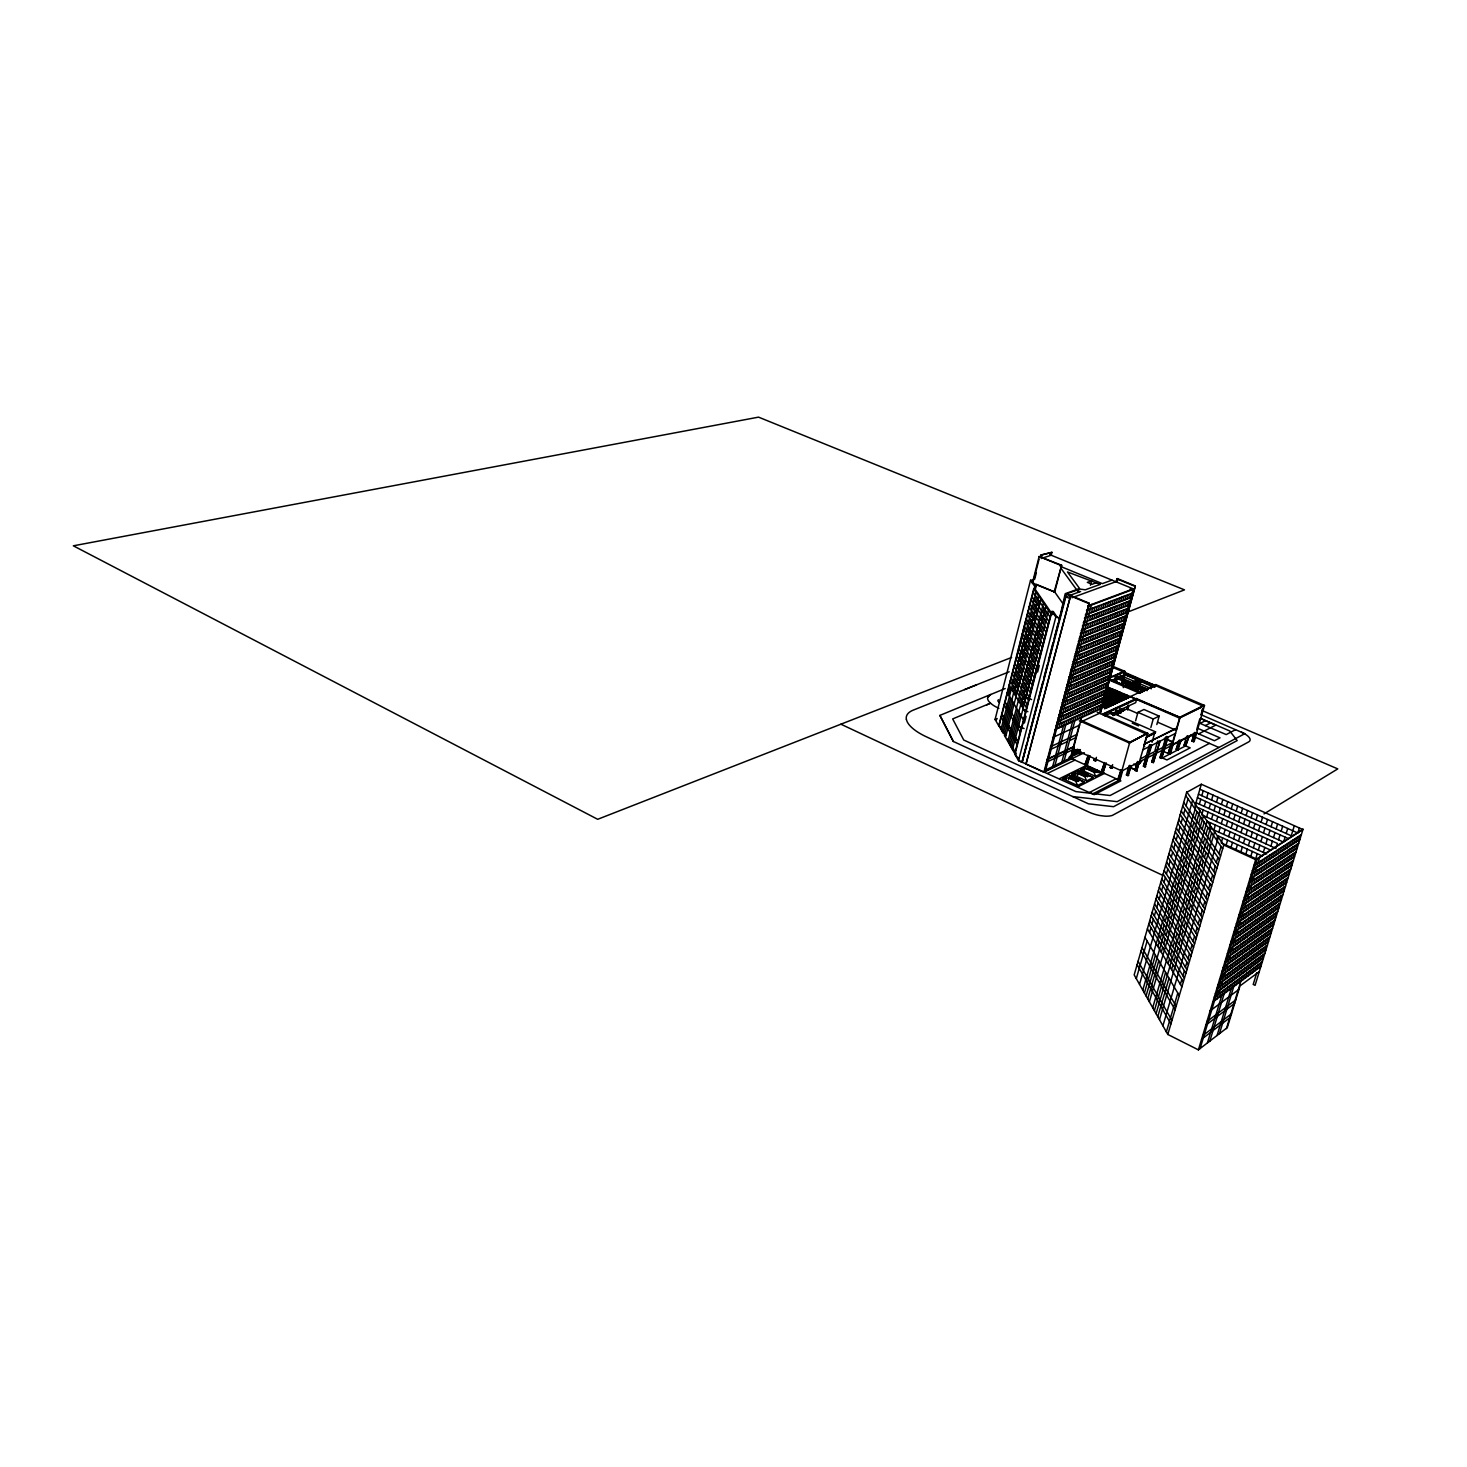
<?xml version="1.0" encoding="UTF-8"?>
<svg xmlns="http://www.w3.org/2000/svg" width="1467" height="1467" viewBox="0 0 1467 1467"><rect width="100%" height="100%" fill="white"/><g stroke="black" fill="none" stroke-linecap="round" stroke-linejoin="round"><path stroke-width="1.5" d="M1000.219 726.422L998.972 726.275L995.084 719.435L1030.549 580.254L1033.74 580.015L1031.961 580.639L1036.014 586.525L1035.28 589.441L1052.536 614.581L1053.306 611.592L1051.986 611.409L1014.944 754.331L1018.52 760.603L1022.151 762.272L1066.674 593.805L1089.174 603.175L1044.522 771.917M995.213 719.674L996.588 719.343M1036.105 584.233L1054.736 592.008L1061.65 565.253L1039.149 556.488L1032.346 583.151L1054.736 592.008L1063.392 604.294M1034.272 577.943L1039.058 559.202M1034.675 579.245L1036.362 572.662M1041.992 555.553L1041.24 558.487L1051.197 555.223L1051.949 552.325L1040.855 555.094L1051.949 552.325M998.972 726.275L1034.748 586.342L1030.549 580.254M1008.232 695.12L1009.919 688.518M1000.989 729.411L1036.105 592.265M1002.108 731.391L1010.616 698.237M1012.542 690.719L1013.642 686.446M1014.412 683.384L1015.512 679.093M1016.301 676.03L1017.401 671.721M1018.19 668.659L1019.29 664.349M1020.097 661.269L1021.197 656.959M1021.986 653.86L1023.104 649.533M1023.893 646.452L1024.993 642.106M1025.8 639.007L1026.918 634.661M1027.707 631.562L1028.825 627.198M1029.614 624.08L1030.733 619.716M1031.539 616.598L1032.658 612.216M1033.465 609.098L1034.583 604.716M1035.39 601.58L1036.527 597.179M1038.544 595.822L1003.245 733.372L998.789 725.542L1033.74 588.799L1050.959 613.903L1014.742 753.58L1004.382 735.37L1012.927 702.143M1014.871 694.588L1015.971 690.297M1016.759 687.234L1017.86 682.925M1018.648 679.844L1019.748 675.535M1020.555 672.454L1021.655 668.145M1022.444 665.046L1023.563 660.718M1024.351 657.619L1025.47 653.292M1026.277 650.174L1027.395 645.828M1028.184 642.729L1029.302 638.365M1030.109 635.248L1031.228 630.883M1032.034 627.748L1033.153 623.365M1033.96 620.248L1035.097 615.847M1035.904 612.711L1037.022 608.31M1037.829 605.174L1038.966 600.755M1005.573 737.186L1041.002 599.398M1007.884 741.22L1043.477 603.01M1009.039 743.237L1017.603 710.01M1019.565 702.418L1020.684 698.09M1021.472 695.01L1022.591 690.682M1023.379 687.583L1024.498 683.255M1025.305 680.156L1026.423 675.81M1027.23 672.693L1028.349 668.347M1029.156 665.229L1030.274 660.865M1031.081 657.729L1032.218 653.365M1033.025 650.229L1034.162 645.847M1034.968 642.711L1036.105 638.31M1036.912 635.174L1038.049 630.755M1038.856 627.619L1039.993 623.2M1040.818 620.028L1041.955 615.608M1042.762 612.436L1043.917 608.016M1010.195 745.273L1045.989 606.66M1011.35 747.326L1019.968 713.989M1021.949 706.361L1023.067 702.033M1023.856 698.934L1024.975 694.606M1025.781 691.507L1026.9 687.143M1027.707 684.044L1028.844 679.679M1029.651 676.562L1030.769 672.198M1031.576 669.062L1032.713 664.679M1033.52 661.562L1034.657 657.161M1035.464 654.025L1036.601 649.624M1037.426 646.489L1038.563 642.069M1039.37 638.915L1040.506 634.496M1041.332 631.342L1042.469 626.904M1043.294 623.732L1044.449 619.294M1045.256 616.122L1046.411 611.666M1012.468 749.582L1048.502 610.327M1054.076 592.228L1061.65 565.253M1024.388 723.011L1026.111 716.373M1037.591 672.106L1039.314 665.468M1018.52 760.603L1055.855 617.02L1051.986 611.409M1078.447 588.945L1078.447 592.265L1078.447 588.945L1065.207 593.695L1058.807 621.605M1022.169 761.116L1026.735 743.604M1027.872 739.221L1037.004 704.197M1038.141 699.814L1042.707 682.302M1043.862 677.937L1047.273 664.789M1048.41 660.425L1052.976 642.913M1054.131 638.53L1058.11 623.2M1022.151 762.272L1065.996 594.043L1079.235 589.276M1026.001 764.05L1070.672 595.474L1026.001 764.05L1043.862 772.247L1084.278 752.718M1090.439 585.26L1091.613 580.84L1087.34 582.362L1092.035 584.306L1096.307 582.766M1043.862 772.247L1089.174 603.175M1045.476 770.835L1089.266 605.321M1058.862 727.925L1091.576 604.459M1061.173 726.88L1062.328 722.516M1063.172 719.38L1064.327 715.016M1065.152 711.88L1066.326 707.497M1067.151 704.343L1068.324 699.942M1069.15 696.807L1070.323 692.406M1071.167 689.252L1072.34 684.832M1073.166 681.66L1074.339 677.241M1075.183 674.068L1076.356 669.63M1077.2 666.458L1078.392 662.002M1079.235 658.83L1080.409 654.355M1081.252 651.165L1082.444 646.709M1083.288 643.5L1084.48 639.025M1085.323 635.816L1086.515 631.323M1087.377 628.114L1088.569 623.622M1089.431 620.394L1090.623 615.883M1091.485 612.656L1092.677 608.127M1052.426 767.498L1064.639 721.471M1065.464 718.353L1066.637 713.971M1067.463 710.853L1068.618 706.471M1069.461 703.335L1070.617 698.934M1071.46 695.798L1072.615 691.397M1073.459 688.243L1074.633 683.842M1075.476 680.688L1076.65 676.269M1077.475 673.096L1078.667 668.659M1079.51 665.505L1080.684 661.049M1081.527 657.876L1082.701 653.42M1083.563 650.248L1084.736 645.773M1085.58 642.583L1086.772 638.108M1087.634 634.918L1088.807 630.425M1089.669 627.216L1090.861 622.723M1091.723 619.514L1092.915 615.003M1093.759 611.776L1094.969 607.265M1054.608 766.801L1066.931 720.425M1067.756 717.308L1068.93 712.944M1069.755 709.826L1070.91 705.444M1071.754 702.326L1072.909 697.944M1073.752 694.808L1074.908 690.407M1075.751 687.271L1076.925 682.852M1077.768 679.716L1078.942 675.297M1079.767 672.143L1080.959 667.705M1081.784 664.551L1082.976 660.113M1083.82 656.941L1084.993 652.485M1085.837 649.313L1087.029 644.857M1087.872 641.666L1089.064 637.191M1089.908 634.001L1091.1 629.526M1091.943 626.317L1093.153 621.843M1093.997 618.634L1095.189 614.123M1096.051 610.914L1097.243 606.403M1068.068 723.744L1069.223 719.398M1070.048 716.281L1071.203 711.917M1072.047 708.799L1073.202 704.435M1074.027 701.318L1075.201 696.935M1076.026 693.799L1077.2 689.417M1078.043 686.281L1079.199 681.88M1080.042 678.726L1081.216 674.325M1082.059 671.171L1083.233 666.752M1084.076 663.597L1085.25 659.16M1086.093 656.006L1087.267 651.55M1088.129 648.377L1089.303 643.94M1090.146 640.749L1091.338 636.293M1092.182 633.102L1093.373 628.628M1094.235 625.437L1095.427 620.963M1096.271 617.754L1097.463 613.261M1098.325 610.052L1099.516 605.541M1070.342 722.699L1071.497 718.353M1072.322 715.254L1073.477 710.908M1074.321 707.791L1075.476 703.427M1076.301 700.309L1077.475 695.945M1078.3 692.809L1079.474 688.426M1080.317 685.291L1081.472 680.908M1082.316 677.754L1083.49 673.353M1084.333 670.217L1085.507 665.798M1086.35 662.644L1087.524 658.225M1088.367 655.052L1089.541 650.633M1090.384 647.46L1091.576 643.023M1092.42 639.832L1093.612 635.394M1094.455 632.204L1095.647 627.748M1096.491 624.539L1097.683 620.083M1098.545 616.873L1099.737 612.399M1100.598 609.19L1101.79 604.697M1043.862 771.624L1061.613 762.877L1073.771 717.326M1074.596 714.227L1075.751 709.881M1076.595 706.782L1077.75 702.418M1078.575 699.301L1079.749 694.936M1080.574 691.819L1081.747 687.455M1082.573 684.319L1083.746 679.936M1084.59 676.8L1085.763 672.399M1086.589 669.264L1087.762 664.844M1088.606 661.709L1089.798 657.289M1090.623 654.135L1091.815 649.698M1092.658 646.544L1093.832 642.106M1094.694 638.934L1095.867 634.477M1096.729 631.305L1097.903 626.849M1098.765 623.658L1099.957 619.202M1100.8 615.993L1101.992 611.519M1102.854 608.328L1104.046 603.836M1063.887 761.776L1076.026 716.299M1076.87 713.2L1078.025 708.873M1078.85 705.774L1080.005 701.428M1080.849 698.31L1082.004 693.946M1082.829 690.829L1084.003 686.464M1084.847 683.347L1086.002 678.964M1086.845 675.829L1088.019 671.446M1088.862 668.31L1090.036 663.909M1090.861 660.755L1092.053 656.354M1092.897 653.2L1094.07 648.781M1094.914 645.627L1096.087 641.189M1096.949 638.017L1098.123 633.579M1098.966 630.407L1100.158 625.969M1101.02 622.778L1102.212 618.322M1103.056 615.131L1104.248 610.657M1105.109 607.466L1106.301 602.992M1077.126 719.6L1078.282 715.291M1079.125 712.192L1080.28 707.864M1081.106 704.765L1082.261 700.419M1083.086 697.32L1084.26 692.956M1085.085 689.857L1086.258 685.492M1087.084 682.375L1088.257 677.992M1089.101 674.875L1090.274 670.492M1091.1 667.357L1092.273 662.956M1093.117 659.82L1094.29 655.419M1095.134 652.283L1096.326 647.864M1097.169 644.71L1098.343 640.29M1099.186 637.118L1100.378 632.699M1101.222 629.526L1102.414 625.07M1103.257 621.898L1104.449 617.442M1105.293 614.27L1106.503 609.795M1107.347 606.605L1108.539 602.13M1135.33 585.956L1100.268 713.475L1135.33 585.956L1117.286 578.566L1115.892 581.721L1071.974 597.729M1079.382 718.573L1080.537 714.264M1081.362 711.183L1082.518 706.856M1083.343 703.757L1084.516 699.429M1085.342 696.33L1086.497 691.984M1087.34 688.867L1088.496 684.521M1089.339 681.403L1090.513 677.039M1091.338 673.921L1092.512 669.539M1093.355 666.403L1094.529 662.02M1095.354 658.885L1096.546 654.502M1097.389 651.348L1098.563 646.947M1099.406 643.793L1100.58 639.374M1101.424 636.22L1102.616 631.8M1103.459 628.628L1104.651 624.19M1105.495 621.018L1106.686 616.58M1107.53 613.408L1108.74 608.952M1109.584 605.761L1110.776 601.287M1117.065 582.216L1117.836 579.282M1070.378 758.072L1079.382 724.496M1070.543 758.916L1082.774 713.255M1083.6 710.175L1084.755 705.847M1085.598 702.766L1086.754 698.42M1087.579 695.34L1088.752 690.994M1089.578 687.895L1090.733 683.549M1091.576 680.431L1092.75 676.067M1093.575 672.968L1094.749 668.585M1095.592 665.468L1096.766 661.085M1097.591 657.95L1098.765 653.567M1099.608 650.431L1100.8 646.03M1101.644 642.894L1102.817 638.475M1103.661 635.321L1104.853 630.902M1105.696 627.748L1106.888 623.328M1107.732 620.156L1108.924 615.718M1109.767 612.546L1110.959 608.09M1111.821 604.917L1113.013 600.443M1044.907 770.34L1071.24 757.65L1073.477 748.922M1080.849 721.874L1080.959 720.022M1072.249 756.183L1074.394 748.207M1083.856 716.538L1085.012 712.228M1085.837 709.166L1086.992 704.838M1087.817 701.758L1088.991 697.448M1089.816 694.349L1090.971 690.022M1091.815 686.923L1092.97 682.577M1093.814 679.478L1094.969 675.113M1095.812 672.014L1096.986 667.65M1097.811 664.533L1098.985 660.15M1099.828 657.033L1101.002 652.65M1101.845 649.514L1103.019 645.132M1103.862 641.978L1105.036 637.577M1105.88 634.441L1107.072 630.021M1107.915 626.867L1109.107 622.448M1109.951 619.276L1111.142 614.856M1111.986 611.684L1113.178 607.246M1114.04 604.056L1115.232 599.618M1074.247 755.157L1075.531 750.315M1071.533 777.95L1078.612 781.178L1079.125 779.234L1072.065 775.988L1068.728 777.913L1062.548 778.665L1079.07 786.257M1068.599 779.6L1069.113 777.638L1075.806 780.701M1076.448 749.839L1075.238 754.716M1086.093 715.529L1087.249 711.22M1088.074 708.158L1089.229 703.848M1090.054 700.768L1091.21 696.458M1092.035 693.359L1093.208 689.05M1094.034 685.951L1095.189 681.605M1096.032 678.506L1097.188 674.16M1098.031 671.061L1099.205 666.696M1100.03 663.597L1101.204 659.233M1102.047 656.097L1103.221 651.733M1104.064 648.597L1105.238 644.215M1106.081 641.079L1107.255 636.678M1108.098 633.542L1109.29 629.141M1110.134 625.987L1111.326 621.568M1112.169 618.414L1113.361 613.995M1114.205 610.822L1115.397 606.384M1116.259 603.23L1117.451 598.774M1076.21 754.203L1077.53 749.27L1071.68 752.058M1077.145 753.745L1078.043 750.462M1078.997 749.527L1078.007 753.158L1079.18 749.619M1088.312 714.502L1089.468 710.23M1090.293 707.149L1091.448 702.858M1092.273 699.777L1093.428 695.468M1094.254 692.387L1095.409 688.078M1096.252 684.979L1097.408 680.651M1098.251 677.552L1099.406 673.225M1100.25 670.107L1101.405 665.761M1102.249 662.662L1103.422 658.298M1104.266 655.181L1105.44 650.816M1106.265 647.699L1107.457 643.316M1108.3 640.18L1109.474 635.798M1110.317 632.662L1111.491 628.261M1112.353 625.107L1113.526 620.706M1114.37 617.552L1115.562 613.133M1116.424 609.979L1117.597 605.541M1118.459 602.387L1119.651 597.949M1072.065 775.988L1071.625 778.097L1078.3 781.141L1078.832 779.197M1077.768 753.084L1079.29 753.763L1080.409 749.6M1090.513 713.494L1091.668 709.221M1092.493 706.159L1093.649 701.868M1094.474 698.787L1095.629 694.496M1096.472 691.415L1097.628 687.106M1098.453 684.025L1099.627 679.698M1100.452 676.599L1101.625 672.271M1102.451 669.172L1103.624 664.826M1104.449 661.727L1105.623 657.381M1106.466 654.264L1107.64 649.899M1108.484 646.782L1109.657 642.418M1110.501 639.282L1111.674 634.899M1112.518 631.764L1113.71 627.381M1114.553 624.245L1115.727 619.844M1116.57 616.69L1117.762 612.289M1118.606 609.135L1119.798 604.697M1120.66 601.543L1121.852 597.106M1081.124 751.911L1079.254 752.736M1092.732 712.504L1093.869 708.213M1094.694 705.169L1095.849 700.878M1096.674 697.815L1097.848 693.506M1098.673 690.444L1099.828 686.134M1100.653 683.054L1101.827 678.744M1102.652 675.645L1103.826 671.336M1104.651 668.237L1105.825 663.909M1106.65 660.792L1107.823 656.464M1108.667 653.347L1109.841 649.001M1110.684 645.883L1111.858 641.519M1112.701 638.402L1113.875 634.019M1114.718 630.883L1115.892 626.501M1116.735 623.365L1117.927 618.982M1118.771 615.828L1119.963 611.427M1120.806 608.273L1121.998 603.872M1122.842 600.7L1124.034 596.28M1079.125 779.234L1075.806 781.159L1077.493 785.523L1084.333 782.076L1079.052 779.527L1075.806 781.159L1068.728 777.913L1071.992 776.3L1069.425 775.273L1062.548 778.665L1066.381 779.27M1077.401 775.034L1077.933 773.091L1081.142 771.495L1088.166 774.704L1087.652 776.648L1080.611 773.439M1077.713 775.071L1078.227 773.127L1084.883 776.153M1094.914 711.495L1096.069 707.222M1096.894 704.178L1098.049 699.887M1098.875 696.825L1100.03 692.534M1100.855 689.472L1102.029 685.181M1102.854 682.1L1104.009 677.791M1104.853 674.71L1106.008 670.382M1106.851 667.302L1108.007 662.974M1108.85 659.875L1110.024 655.529M1110.849 652.43L1112.023 648.084M1112.866 644.985L1114.04 640.621M1114.883 637.503L1116.057 633.139M1116.9 630.003L1118.092 625.639M1118.936 622.503L1120.11 618.12M1120.953 614.985L1122.145 610.584M1122.988 607.43L1124.18 603.029M1125.024 599.875L1126.216 595.455M1097.114 710.505L1098.27 706.232M1099.095 703.188L1100.232 698.915M1101.057 695.853L1102.23 691.562M1103.056 688.5L1104.211 684.209M1105.036 681.146L1106.191 676.837M1107.035 673.756L1108.19 669.447M1109.034 666.366L1110.189 662.039M1111.032 658.958L1112.206 654.63M1113.031 651.531L1114.205 647.185M1115.048 644.086L1116.222 639.722M1117.065 636.623L1118.239 632.259M1119.083 629.141L1120.256 624.759M1121.1 621.641L1122.292 617.259M1123.135 614.123L1124.327 609.74M1125.171 606.605L1126.363 602.203M1127.206 599.049L1128.398 594.63M1080.702 773.586L1081.142 771.495M1099.296 709.496L1100.452 705.242M1101.277 702.198L1102.414 697.925M1103.239 694.881L1104.413 690.609M1105.238 687.546L1106.393 683.255M1107.218 680.193L1108.374 675.902M1109.217 672.821L1110.372 668.512M1111.216 665.431L1112.371 661.122M1113.215 658.041L1114.37 653.714M1115.213 650.615L1116.387 646.287M1117.231 643.188L1118.404 638.842M1119.229 635.724L1120.421 631.378M1121.265 628.261L1122.438 623.897M1123.282 620.779L1124.456 616.397M1125.317 613.279L1126.491 608.897M1127.334 605.761L1128.526 601.36M1129.388 598.224L1130.562 593.823M1088.147 755.175L1085.048 764.619L1087.872 756.899M1099.59 713.274L1133.257 588.854L1130.067 588.945M1086.589 765.316L1089.706 755.872M1059.376 778.739L1087.432 764.894L1089.908 755.762M1086.919 768.635L1080.757 769.68L1095.556 776.41L1102.212 773.054L1090.091 767.058L1086.919 768.635L1093.942 771.807L1097.096 770.23L1096.564 772.155L1102.212 773.054L1087.45 766.361L1080.757 769.68L1084.516 770.267M1088.166 774.704L1084.902 776.611L1086.589 780.939L1093.337 777.528L1078.502 770.78L1071.717 774.136L1086.589 780.939M1103.312 713.769L1103.056 714.777M1104.798 708.909L1105.073 707.919M1087.34 776.611L1087.872 774.668M1089.651 769.13L1090.091 767.058M1114.113 681.697L1116.387 675.829L1131.882 682.485L1139.199 679.221L1136.008 690.829L1138.245 691.104M1116.387 675.829L1115.213 677.626L1144.333 690.26M1115.58 682.32L1116.68 678.249M1116.35 681.99L1117.469 677.919M1095.427 760.97L1096.252 760.548L1093.887 760.273L1095.427 760.97L1096.399 757.339M1093.942 771.807L1095.556 776.41M1111.069 713.952L1111.399 712.76M1112.114 701.813L1113.233 701.776L1113.655 704.343L1102.946 699.979L1113.251 704.527M1144.7 746.336L1143.71 746.465L1146.277 737.259L1155.189 733.207L1155.556 731.868L1111.693 712.614L1111.344 713.934L1135.678 702.656L1136.76 698.714L1103.697 713.952M1096.271 772.137L1096.803 770.193M1176.424 728.897L1179.871 717.235L1203.93 705.389L1203.655 706.379L1124.547 672.271L1121.393 683.824M1123.74 675.242L1124.804 671.299L1112.316 666.11M1113.086 715.199L1113.581 713.42M1114.04 714.759L1114.535 712.98M1122.658 684.539C1122.713 676.214 1155.611 699.667 1123.227 682.43M1115.012 714.319L1115.488 712.54M1115.965 713.879L1116.442 712.082M1123.282 687.62L1123.685 686.153L1131.112 682.833L1129.59 688.371M1116.919 713.439L1117.396 711.642M1117.872 712.98L1118.349 711.202M1121.485 700.749L1118.147 699.081M1104.468 762.528L1101.332 772.009L1104.174 764.252M1118.202 714.759L1119.981 708.249M1118.954 712.834L1113.215 715.493M1119.559 712.375L1120.091 710.395M1115.507 710.67L1119.798 712.265M1106.026 763.225L1102.891 772.706L1106.228 763.133M1120.311 713.255L1121.503 708.909M1121.1 712.889L1122.292 708.543M1121.998 711.055L1122.493 709.276M1123.245 710.651L1123.685 708.726L1121.301 709.845M1119.743 712.449L1123.429 710.743L1121.21 709.643M1131.057 689.013L1132.579 683.475L1147.469 689.197L1147.066 690.664M1131.846 688.665L1132.964 684.594L1143.031 688.94M1112.848 715.493L1127.096 708.873L1128.178 704.93M1111.638 768.286L1112.481 767.864L1110.097 767.589L1111.638 768.286L1112.646 764.637M1127.665 710.028L1128.857 705.737M1136.577 690.554L1137.163 688.445M1136.778 690.48L1139.015 682.357M1137.475 691.452L1140.666 679.863L1155.483 685.547M1138.044 691.195L1141.033 680.963L1126.638 687.436M1179.871 717.235L1105.843 686.318M1138.795 692.846L1139.052 691.856M1139.529 693.176L1155.941 684.814L1139.529 693.176L1109.639 680.248M1119.083 777.18L1121.118 769.827L1122.677 770.542L1120.146 779.711L1092.548 794.05M1129.333 742.962L1147.212 733.28L1129.333 742.962L1079.272 720.737M1135.623 720.792L1137.952 712.339L1143.967 709.496L1159.187 716.134L1156.821 724.551M1119.303 780.151L1129.792 742.21L1147.799 733.353L1103.111 713.879L1136.577 698.457M1129.773 765.407L1131.35 766.104L1127.995 775.658L1126.418 774.961L1128.967 765.829M1127.756 772.706L1128.765 769.056M1127.995 775.658L1130.525 766.526M1155.079 686.996L1155.758 684.576L1204.499 705.462L1194.175 741.513L1191.938 741.238L1194.431 732.528L1196.669 732.803L1141.968 760.511L1139.547 763.647M1147.799 733.353L1136.558 771.239L1135 770.542L1137.53 761.465M1137.347 763.573L1135.495 770.193L1137.879 762.712M1136.558 771.239L1139.07 762.162M1141.674 760.474L1139.437 763.518M1150.861 727.467L1153.227 718.995L1159.187 716.134M1151.687 745.456L1144.975 766.948L1143.435 766.251L1149.321 745.163L1151.687 745.456L1150.128 744.759M1143.435 766.251L1146.589 757.412M1148.349 751.086L1149.541 746.868M1144.975 766.948L1150.88 745.841M1152.035 742.302L1154.602 733.133L1146.277 737.259M1153.319 762.638L1159.994 741.257L1153.319 762.638L1151.778 761.941L1154.126 753.561M1155.024 750.389L1157.665 740.982L1159.205 741.66M1153.74 757.357L1151.778 761.941M1168.209 737.131L1161.552 758.384L1160.012 757.706L1165.898 736.856L1168.209 737.131L1166.668 736.471M1160.012 757.706L1162.561 751.049M1164.321 744.796L1165.495 740.633M1161.552 758.384L1167.439 737.534M1168.374 753.323L1170.849 744.539L1168.154 753.506L1170.446 753.781L1172.958 744.924L1171.234 744.337M1176.644 728.054L1144.352 744.154L1177.029 728.219L1176.021 730.236L1157.683 722.222M1175.214 733.225L1172.756 741.88L1164.413 738.194M1161.992 750.682L1169.676 754.185L1180.055 717.491L1204.499 705.462M1180.972 740.835L1177.708 750.04L1176.186 749.362L1178.679 740.542L1180.972 740.835L1179.45 740.157M1176.186 749.362L1178.826 742.357M1177.708 750.04L1180.202 741.22M1160.8 757.302L1166.943 759.943L1190.177 747.858L1184.107 745.273L1186.601 736.507M1184.107 745.273L1186.106 740.505M1188.875 736.782L1185.629 745.933L1188.875 736.782L1187.353 736.122M1191.938 741.238L1194.541 734.325M1196.687 729.704L1199.731 719.087M1200.941 714.832L1202.775 708.469M1193.441 741.899L1195.935 733.17M1136.302 978.636L1147.121 941.007M1149.578 932.517L1150.972 927.676M1151.962 924.228L1153.355 919.369M1154.346 915.903L1155.758 911.044M1156.748 907.578L1158.16 902.7M1159.15 899.216L1160.562 894.338M1161.571 890.836L1162.983 885.94M1163.991 882.437L1165.403 877.523M1166.412 874.02L1167.824 869.087M1168.832 865.567L1170.263 860.634M1171.271 857.095L1172.701 852.144M1173.728 848.604L1175.159 843.653M1176.167 840.096L1177.598 835.126M1178.624 831.569L1180.073 826.581M1181.1 823.005L1182.53 817.999M1183.557 814.423L1185.006 809.417M1186.033 805.823L1188.032 798.873M1139.529 984.339L1192.616 800.359M1194.963 806.208L1201.326 784.24L1302.916 829.552L1255.532 860.12M1142.775 990.115L1196.21 805.493M1144.407 993.012L1155.409 955.072M1157.885 946.508L1159.297 941.631M1160.324 938.147L1161.736 933.25M1162.744 929.766L1164.156 924.87M1165.183 921.349L1166.595 916.453M1167.622 912.932L1169.052 908M1170.079 904.479L1171.51 899.546M1172.518 896.007L1173.967 891.056M1174.994 887.517L1176.424 882.547M1177.451 878.99L1178.9 874.02M1179.926 870.463L1181.375 865.457M1182.42 861.899L1183.869 856.893M1184.896 853.299L1186.363 848.293M1187.39 844.699L1188.857 839.656M1189.902 836.062L1191.369 831.019M1192.414 827.406L1193.881 822.345M1194.927 818.733L1196.962 811.709M1199.346 804.173L1200.795 799.222M1201.821 795.682L1203.252 790.713M1146.057 995.928L1199.823 810.683M1147.707 998.844L1158.765 960.793M1161.277 952.193L1162.689 947.297M1163.716 943.794L1165.128 938.898M1166.155 935.396L1167.585 930.481M1168.612 926.961L1170.043 922.028M1171.069 918.507L1172.5 913.556M1173.527 910.017L1174.957 905.066M1176.002 901.527L1177.433 896.557M1178.478 893L1179.926 888.012M1180.953 884.454L1182.402 879.448M1183.447 875.872L1184.896 870.866M1185.941 867.29L1187.408 862.266M1188.453 858.672L1189.92 853.629M1190.966 850.035L1192.433 844.974M1193.478 841.361L1194.945 836.3M1196.008 832.669L1197.475 827.608M1198.539 823.959L1200.574 816.936M1203.197 809.912L1201.748 814.863L1275.923 848.421M1204.224 806.373L1205.654 801.422M1206.699 797.865L1208.13 792.895M1149.376 1001.796L1203.453 815.909M1202.17 829.258L1204.224 822.198M1206.626 817.064L1208.074 812.113M1209.101 808.574L1210.55 803.604M1211.577 800.065L1213.026 795.096M1152.714 1007.701L1207.139 821.19M1154.382 1010.69L1165.587 972.364M1168.117 963.709L1169.547 958.776M1170.593 955.255L1172.023 950.323M1173.068 946.783L1174.499 941.832M1175.544 938.293L1176.992 933.342M1178.038 929.785L1179.486 924.815M1180.532 921.258L1181.98 916.252M1183.025 912.694L1184.492 907.688M1185.538 904.112L1187.005 899.088M1188.05 895.493L1189.517 890.469M1190.562 886.875L1192.048 881.832M1193.093 878.22L1194.578 873.158M1195.642 869.546L1197.109 864.466M1198.172 860.836L1199.658 855.756M1200.721 852.107L1202.225 847.009M1203.288 843.36L1204.774 838.244M1205.856 834.595L1207.909 827.498M1209.505 826.086L1210.477 822.804M1211.504 819.264L1212.952 814.313M1213.998 810.774L1215.446 805.805M1216.473 802.266L1217.94 797.278M1156.069 1013.679L1210.843 826.508M1157.775 1016.668L1169.034 978.232M1171.583 969.54L1173.032 964.589M1174.077 961.068L1175.525 956.117M1176.552 952.56L1178.019 947.59M1179.046 944.051L1180.513 939.063M1181.558 935.506L1183.025 930.5M1184.071 926.942L1185.538 921.936M1186.583 918.342L1188.05 913.318M1189.114 909.723L1190.581 904.699M1191.644 901.086L1193.129 896.044M1194.175 892.431L1195.66 887.37M1196.724 883.757L1198.209 878.678M1199.273 875.047L1200.776 869.949M1201.84 866.319L1203.325 861.202M1204.407 857.553L1205.892 852.437M1206.974 848.77L1208.478 843.653M1209.56 839.968L1211.632 832.871M1213.924 829.955L1215.373 825.022M1216.4 821.483L1217.848 816.532M1218.894 812.993L1220.342 808.024M1221.388 804.466L1222.855 799.478M1159.48 1019.693L1214.584 831.862M1216.803 838.996L1217.775 835.713L1262.243 855.976M1218.802 832.192L1220.269 827.241M1221.296 823.702L1222.763 818.751M1223.808 815.194L1225.275 810.224M1226.32 806.667L1227.787 801.679M1162.909 1025.763L1218.362 837.29M1222.671 837.95L1221.222 842.883L1255.77 858.672L1257.256 853.702M1223.716 834.411L1225.165 829.46M1226.21 825.921L1227.677 820.97M1228.723 817.412L1230.19 812.443M1231.253 808.885L1232.72 803.898M1166.357 1031.869L1177.799 993.104M1180.385 984.339L1181.852 979.351M1182.897 975.793L1184.382 970.787M1185.428 967.211L1186.913 962.205M1187.977 958.629L1189.462 953.605M1190.507 950.011L1191.993 944.968M1193.056 941.374L1194.56 936.313M1195.623 932.7L1197.109 927.639M1198.191 924.008L1199.694 918.929M1200.758 915.298L1202.262 910.2M1203.343 906.569L1204.847 901.453M1205.929 897.804L1207.433 892.688M1208.515 889.02L1210.037 883.886M1211.119 880.2L1212.641 875.065M1213.722 871.38L1215.244 866.208M1216.345 862.523L1217.867 857.333M1218.967 853.629L1221.076 846.459M1167.805 1034.455L1223.771 845.047L1186.748 791.923L1134.174 974.877L1167.805 1034.455L1198.392 1049.859L1227.292 1027.615L1240 985.916L1259.309 971.576M1226.119 845.12L1227.586 840.188M1228.631 836.648L1230.098 831.697M1231.143 828.158L1232.61 823.189M1233.655 819.631L1235.141 814.662M1236.186 811.104L1237.671 806.098M1231.033 847.376L1232.5 842.425M1233.545 838.886L1235.031 833.934M1236.076 830.395L1237.543 825.426M1238.606 821.868L1240.073 816.881M1241.137 813.323L1242.622 808.317M1235.966 849.613L1237.433 844.662M1238.478 841.141L1239.963 836.172M1241.009 832.633L1242.494 827.645M1243.558 824.087L1245.043 819.118M1246.106 815.542L1247.592 810.536M1240.899 851.869L1242.366 846.917M1243.429 843.378L1244.915 838.409M1245.978 834.87L1247.463 829.9M1248.527 826.324L1250.012 821.337M1251.076 817.779L1252.561 812.773M1245.85 854.124L1247.335 849.173M1248.38 845.634L1249.866 840.664M1250.929 837.107L1252.433 832.137M1253.496 828.58L1254.982 823.574M1256.064 820.016L1257.549 815.01M1250.801 856.398L1252.286 851.428M1253.35 847.889L1254.853 842.92M1255.917 839.362L1257.402 834.375M1258.484 830.817L1259.988 825.829M1261.052 822.253L1262.555 817.247M1258.338 850.163L1259.823 845.175M1260.905 841.618L1262.409 836.63M1263.472 833.073L1264.976 828.066M1266.058 824.491L1267.561 819.485M1198.392 1049.859L1255.679 859.625L1303.063 829.075L1255.074 985.347L1253.203 984.449L1256.816 972.639M1200.098 1048.538L1257.201 859.039M1216.932 998.99L1259.621 857.498M1219.352 997.193L1220.874 992.205M1221.938 988.648L1223.46 983.642M1224.542 980.066L1226.045 975.042M1227.127 971.447L1228.649 966.423M1229.731 962.829L1231.253 957.786M1232.353 954.173L1233.875 949.131M1234.976 945.5L1236.498 940.439M1237.598 936.808L1239.138 931.728M1240.22 928.079L1241.76 922.981M1242.879 919.332L1244.419 914.216M1245.52 910.567L1247.06 905.432M1248.179 901.765L1249.719 896.63M1250.838 892.945L1252.396 887.792M1253.515 884.106L1255.074 878.935M1256.192 875.249L1257.751 870.059M1258.869 866.355L1260.446 861.147M1263.325 852.419L1264.829 847.449M1265.893 843.892L1267.396 838.904M1268.478 835.328L1270 830.322M1271.082 826.746L1272.586 821.722M1207.433 1042.909L1223.295 990.427M1224.358 986.869L1225.88 981.863M1226.962 978.306L1228.466 973.281M1229.548 969.705L1231.07 964.681M1232.152 961.105L1233.674 956.062M1234.756 952.468L1236.296 947.407M1237.378 943.794L1238.918 938.733M1240 935.121L1241.54 930.041M1242.641 926.41L1244.181 921.331M1245.281 917.682L1246.822 912.584M1247.922 908.935L1249.462 903.8M1250.581 900.151L1252.121 895.017M1253.24 891.349L1254.798 886.196M1255.899 882.511L1257.476 877.358M1258.576 873.654L1260.153 868.482M1261.272 864.778L1262.83 859.589M1209.707 1041.497L1225.697 988.648M1226.779 985.091L1228.282 980.103M1229.364 976.545L1230.886 971.539M1231.968 967.963L1233.472 962.957M1234.554 959.363L1236.076 954.339M1237.176 950.744L1238.698 945.72M1239.78 942.107L1241.32 937.046M1242.402 933.434L1243.943 928.373M1245.043 924.742L1246.583 919.662M1247.665 916.031L1249.224 910.934M1250.324 907.284L1251.864 902.187M1252.965 898.538L1254.523 893.403M1255.624 889.736L1257.182 884.601M1258.301 880.933L1259.86 875.781M1260.96 872.095L1262.537 866.924M1263.655 863.238L1265.214 858.048M1226.595 991.839L1228.099 986.869M1229.181 983.33L1230.685 978.361M1231.767 974.785L1233.27 969.797M1234.352 966.24L1235.874 961.233M1236.956 957.658L1238.478 952.633M1239.56 949.039L1241.082 944.014M1242.182 940.42L1243.704 935.378M1244.805 931.765L1246.327 926.704M1247.427 923.091L1248.967 918.012M1250.067 914.381L1251.608 909.302M1252.708 905.671L1254.248 900.573M1255.349 896.924L1256.907 891.808M1258.008 888.14L1259.566 883.024M1260.666 879.356L1262.225 874.204M1263.344 870.518L1264.902 865.365M1266.021 861.679L1267.598 856.508M1270.899 846.147L1272.421 841.159M1273.503 837.584L1275.025 832.578M1276.107 829.002L1277.629 823.977M1228.998 990.078L1230.501 985.109M1231.583 981.57L1233.087 976.6M1234.15 973.043L1235.672 968.073M1236.754 964.516L1238.258 959.51M1239.34 955.934L1240.862 950.928M1241.944 947.352L1243.466 942.327M1244.566 938.733L1246.088 933.709M1247.188 930.096L1248.71 925.054M1249.811 921.441L1251.333 916.38M1252.433 912.749L1253.973 907.67M1255.074 904.039L1256.614 898.959M1257.732 895.31L1259.273 890.212M1260.373 886.563L1261.932 881.429M1263.05 877.779L1264.591 872.645M1265.709 868.959L1267.268 863.825M1268.387 860.139L1269.945 854.986M1217.06 1035.482L1232.885 983.367M1233.967 979.828L1235.471 974.858M1236.534 971.319L1238.056 966.35M1239.12 962.792L1240.642 957.804M1241.724 954.228L1243.246 949.241M1244.328 945.665L1245.85 940.64M1246.932 937.065L1248.454 932.04M1249.554 928.446L1251.076 923.403M1252.176 919.791L1253.717 914.73M1254.798 911.117L1256.339 906.056M1257.439 902.425L1258.979 897.346M1260.098 893.715L1261.638 888.617M1262.739 884.968L1264.297 879.852M1265.398 876.202L1266.956 871.086M1268.075 867.419L1269.633 862.284M1270.752 858.598L1272.311 853.446M1219.462 1033.648L1235.269 981.606M1236.333 978.086L1237.836 973.134M1238.918 969.595L1240.422 964.626M1241.504 961.068L1243.007 956.099M1244.089 952.541L1245.611 947.554M1246.693 943.978L1248.215 938.972M1249.297 935.396L1250.819 930.371M1251.919 926.777L1253.441 921.753M1254.542 918.159L1256.064 913.116M1257.164 909.503L1258.704 904.442M1259.805 900.83L1261.345 895.75M1262.445 892.119L1263.986 887.04M1265.086 883.391L1266.644 878.293M1267.745 874.644L1269.303 869.528M1270.422 865.878L1271.981 860.744M1273.081 857.076L1274.658 851.924M1276.437 846.752L1277.445 843.433L1198.319 807.712M1278.527 839.857L1280.049 834.833M1281.131 831.257L1282.671 826.233M1236.131 984.797L1237.635 979.864M1238.698 976.344L1240.202 971.411M1241.284 967.872L1242.787 962.92M1243.851 959.363L1245.373 954.394M1246.455 950.854L1247.959 945.867M1249.04 942.309L1250.562 937.303M1251.663 933.727L1253.185 928.721M1254.267 925.145L1255.789 920.121M1256.889 916.527L1258.411 911.484M1259.511 907.89L1261.052 902.828M1262.152 899.216L1263.692 894.155M1264.792 890.542L1266.333 885.463M1267.433 881.832L1268.992 876.734M1270.092 873.085L1271.651 867.987M1272.751 864.338L1274.31 859.204M1275.428 855.554L1276.987 850.42M1238.478 983.055L1239.982 978.141M1241.045 974.62L1242.549 969.687M1243.631 966.148L1245.135 961.215M1246.216 957.676L1247.72 952.706M1248.802 949.167L1250.306 944.18M1251.406 940.622L1252.91 935.634M1253.992 932.077L1255.514 927.071M1256.614 923.495L1258.136 918.489M1259.236 914.895L1260.758 909.87M1261.858 906.276L1263.38 901.233M1264.481 897.621L1266.021 892.578M1267.121 888.947L1268.662 883.886M1269.762 880.255L1271.321 875.176M1272.421 871.545L1273.979 866.447M1275.08 862.798L1276.638 857.682M1277.757 854.032L1279.316 848.898M1226.412 1028.642L1242.329 976.417M1243.393 972.896L1244.896 967.963M1245.978 964.442L1247.482 959.51M1248.545 955.971L1250.067 951.019M1251.149 947.48L1252.653 942.511M1253.735 938.972L1255.257 933.984M1256.339 930.426L1257.861 925.439M1258.943 921.863L1260.465 916.857M1261.565 913.281L1263.087 908.256M1264.187 904.662L1265.709 899.638M1266.81 896.044L1268.35 890.982M1269.45 887.388L1270.99 882.327M1272.091 878.696L1273.631 873.635M1274.75 870.004L1276.29 864.907M1277.409 861.276L1278.967 856.16M1280.068 852.51L1281.626 847.394M1285.092 837.107L1283.57 842.113L1195.99 802.669M1286.192 833.513L1287.714 828.488M1243.172 979.589L1244.676 974.693M1245.74 971.172L1247.243 966.258M1248.307 962.755L1249.811 957.823M1250.893 954.284L1252.396 949.351M1253.478 945.812L1254.982 940.86M1256.064 937.303L1257.586 932.334M1258.668 928.794L1260.19 923.807M1261.272 920.231L1262.794 915.243M1263.876 911.667L1265.416 906.661M1266.498 903.067L1268.038 898.042M1269.138 894.448L1270.66 889.424M1271.761 885.811L1273.301 880.768M1274.401 877.156L1275.96 872.076M1277.06 868.464L1278.601 863.385M1279.719 859.754L1281.259 854.656M1282.378 851.007L1283.937 845.909M1245.501 977.866L1247.005 972.969M1248.069 969.467L1249.554 964.571M1250.636 961.05L1252.14 956.136M1253.203 952.615L1254.725 947.682M1255.789 944.143L1257.311 939.192M1258.393 935.653L1259.896 930.701M1260.978 927.144L1262.5 922.175M1263.582 918.617L1265.104 913.629M1266.204 910.053L1267.726 905.066M1268.808 901.49L1270.349 896.465M1271.449 892.871L1272.971 887.847M1274.071 884.253L1275.612 879.21M1276.712 875.597L1278.252 870.554M1279.352 866.924L1280.911 861.862M1282.011 858.232L1283.57 853.152M1284.67 849.521L1286.229 844.424M1247.83 976.16L1249.316 971.264M1250.379 967.78L1251.883 962.865M1252.946 959.363L1254.45 954.449M1255.532 950.946L1257.036 946.013M1258.099 942.492L1259.621 937.541M1260.703 934.021L1262.207 929.069M1263.289 925.512L1264.811 920.561M1265.893 917.003L1267.415 912.016M1268.497 908.458L1270.019 903.47M1271.119 899.894L1272.641 894.888M1273.741 891.313L1275.281 886.288M1276.382 882.694L1277.904 877.669M1279.004 874.057L1280.544 869.014M1281.663 865.402L1283.203 860.34M1284.303 856.728L1285.862 851.649M1286.962 848.018L1288.521 842.938M1294.316 825.719L1291.253 835.787L1198.447 794.179M1250.141 974.455L1251.626 969.559M1252.69 966.075L1254.193 961.178M1255.257 957.694L1256.761 952.78M1257.824 949.277L1259.328 944.363M1260.41 940.842L1261.913 935.909M1262.995 932.37L1264.517 927.437M1265.599 923.898L1267.103 918.947M1268.185 915.39L1269.707 910.42M1270.789 906.863L1272.329 901.875M1273.411 898.317L1274.933 893.311M1276.033 889.754L1277.574 884.729M1278.656 881.154L1280.196 876.129M1281.296 872.535L1282.836 867.492M1283.937 863.88L1285.477 858.837M1286.596 855.224L1288.136 850.163M1289.255 846.532L1290.795 841.453M1252.433 972.749L1253.918 967.872M1255 964.387L1256.486 959.51M1257.549 956.007L1259.053 951.111M1260.135 947.609L1261.638 942.713M1262.702 939.192L1264.206 934.277M1265.287 930.756L1266.791 925.805M1267.873 922.285L1269.395 917.333M1270.477 913.794L1271.999 908.825M1273.081 905.286L1274.603 900.298M1275.703 896.74L1277.225 891.753M1278.307 888.195L1279.847 883.189M1280.948 879.613L1282.47 874.589M1283.57 870.995L1285.11 865.97M1286.211 862.376L1287.751 857.333M1288.87 853.721L1290.41 848.659M1291.51 845.047L1293.069 839.986M1254.725 971.044L1256.229 966.185M1257.292 962.7L1258.778 957.841M1259.841 954.339L1261.345 949.461M1262.409 945.958L1263.912 941.062M1264.994 937.56L1266.498 932.645M1267.58 929.124L1269.083 924.192M1270.165 920.671L1271.669 915.738M1272.751 912.199L1274.273 907.248M1275.355 903.709L1276.877 898.739M1277.977 895.182L1279.499 890.194M1280.581 886.636L1282.121 881.649M1283.222 878.073L1284.744 873.067M1285.844 869.491L1287.384 864.466M1288.484 860.872L1290.025 855.829M1291.125 852.235L1292.665 847.192M1293.784 843.58L1295.324 838.519M1299.395 827.975L1297.855 833.018L1199.878 789.209M1257.017 969.357L1258.503 964.497M1259.566 961.032L1261.052 956.172M1262.133 952.688L1263.619 947.81M1264.701 944.308L1266.186 939.43M1267.268 935.928L1268.772 931.013M1269.854 927.511L1271.357 922.578M1272.439 919.075L1273.943 914.143M1275.025 910.604L1276.547 905.671M1277.629 902.132L1279.151 897.162M1280.233 893.623L1281.755 888.654M1282.855 885.096L1284.377 880.108M1285.477 876.533L1286.999 871.545M1288.099 867.969L1289.64 862.963M1290.74 859.369L1292.28 854.344M1293.381 850.75L1294.921 845.707M1296.039 842.113L1297.58 837.052M1259.291 967.67L1260.776 962.829M1261.84 959.363L1263.325 954.504M1264.407 951.038L1265.893 946.16M1266.956 942.676L1268.46 937.798M1269.542 934.296L1271.045 929.4M1272.109 925.897L1273.613 920.983M1274.695 917.48L1276.217 912.547M1277.299 909.027L1278.802 904.094M1279.884 900.555L1281.406 895.603M1282.488 892.064L1284.01 887.095M1285.11 883.556L1286.632 878.568M1287.733 875.01L1289.255 870.023M1290.355 866.465L1291.895 861.459M1292.995 857.883L1294.536 852.859M1295.636 849.265L1297.176 844.24M1298.277 840.646L1299.817 835.603M988.043 696.642L990.867 694.423M989.492 695.138L987.584 698.072A23.82 8.564 14.5 0 0 998.899 708.323M1201.583 1039.259L1230.446 1017.254M1202.647 1035.739L1231.51 1013.789M1206.919 1021.545L1235.746 999.889M1205.856 1025.103L1234.682 1003.355M1209.817 1011.093L1238.937 989.418M1212.787 1002.053L1260.85 966.515M1214.291 997.047L1262.335 961.674M1215.373 993.452L1263.399 958.208M1216.895 988.428L1264.902 953.367M1217.977 984.834L1265.966 949.901M1219.499 979.791L1267.451 945.023M1220.581 976.197L1268.533 941.539M1222.103 971.136L1270.019 936.661M1223.185 967.523L1271.1 933.177M1224.707 962.462L1272.604 928.281M1225.807 958.831L1273.668 924.778M1228.429 950.121L1276.253 916.38M1227.329 953.752L1275.171 919.882M1229.969 945.023L1277.775 911.447M1231.07 941.374L1278.839 907.945M1232.592 936.276L1280.361 903.012M1233.692 932.609L1281.443 899.473M1235.251 927.492L1282.965 894.54M1236.351 923.825L1284.047 891.001M1237.891 918.69L1285.569 886.031M1238.992 915.023L1286.669 882.492M1240.55 909.87L1288.191 877.523M1241.669 906.184L1289.273 873.965M1243.209 901.013L1290.813 868.977M1244.328 897.309L1291.895 865.42M1245.886 892.138L1293.436 860.414M1247.005 888.434L1294.536 856.856M1248.564 883.226L1296.076 851.832M1249.682 879.522L1297.176 848.256M1251.259 874.314L1298.717 843.232M1252.378 870.573L1299.817 839.637M1253.955 865.365L1301.376 834.595M1264.004 813.892L1337.757 768.891L1201.656 710.358M1186.601 792.4L1201.326 784.24M1209.45 743.366L1110.097 795.517L1075.824 791.575L963.727 740.01L952.67 718.922L990.5 703.151L986.814 704.912M1235.526 729.686L1226.21 734.582L1200.098 723.396L1205.489 720.682M1118.569 779.014L1117.744 779.435L1121.118 769.827M1126.418 774.961L1128.801 775.236M1162.359 757.907L1185.648 745.859M1089.394 792.51L1116.167 778.72M1135.605 769.79L1129.388 766.984M1198.667 733.885L1215.758 725.12L1200.354 718.463M1171.931 744.833L1195.862 732.62L1214.438 740.743L1219.976 737.846L1204.242 731.024M1141.619 760.676L1121.852 770.964L1073.331 749.087M1172.958 744.924L1170.666 744.631M1205.251 725.615L1210.623 722.901M1140.739 758.714L1173.05 742.265L1166.907 739.57M1077.493 787.045L1104.449 773.421M1111.913 767.901L1110.061 767.168L1112.719 767.479L1111.803 767.956M1088.092 774.998L1084.902 776.611L1077.842 773.402L1071.717 774.136L1075.513 774.741M1097.004 770.542L1093.85 772.119L1086.845 768.928L1090.018 767.369L1087.45 766.361M1143.27 749.6L1175.562 733.372M1077.842 773.402L1081.051 771.807M1147.047 736.086L1155.556 731.868M1094.767 759.393L1093.832 759.851L1096.509 760.163L1094.62 759.466M1201.381 707.314L1179.486 718.096L1131.204 697.137M1047.64 773.347L1075.018 760.071M1061.613 762.877L1071.35 758.182L1073.734 749.27L1046.319 762.327M1077.732 752.589L1079.565 753.304M1070.195 757.1L1078.208 753.249M1070.562 757.65L1071.515 757.192L1069.791 756.404L1071.405 757.247M1079.455 753.36L1080.409 752.901L1078.685 752.131M1079.29 753.763L1080.134 753.36L1078.593 752.681M1074.559 750.811L1076.595 749.839M1047.145 759.228L1073.862 746.556M1047.035 759.649L1073.752 746.96M1049.602 749.912L1067.298 741.624M1069.553 740.56L1076.32 737.388M1018.997 760.823L1094.162 794.692L1120.88 780.866L1068.856 757.375M1050.427 746.795L1077.126 734.325M1113.966 714.117L1123.429 710.743M1104.651 715.878L1111.693 712.614M1112.628 713.861L1119.303 710.762M1052.609 737.571L1079.602 725.138M1105.109 713.842L1136.302 699.447M1081.326 721.654L1081.601 720.627L1129.792 742.21M1082.921 720.92L1100.213 712.98M1054.938 729.722L1100.8 708.818M1155.758 684.576L1105.733 708.286M1104.871 708.011L1129.59 696.715M1105.458 708.084L1100.818 706.232M1105.751 708.121L1130.067 697.008M1101.754 706.177L1125.739 695.303L1122.347 693.836L1104.486 701.904L1107.897 703.408L1107.42 701.043L1106.301 701.079M1056.112 725.34L1101.955 704.563M1056.937 722.204L1102.762 701.519M1104.101 701.739L1121.98 693.671L1118.606 692.204L1104.761 698.42L1107.695 697.558L1109.987 699.081M1058.092 717.803L1103.918 697.265M1058.936 714.649L1104.743 694.203M1104.669 694.808L1114.498 690.425L1112.243 688.903L1107.328 690.645L1110.244 689.802L1112.499 691.305L1109.144 689.857L1110.244 689.802L1110.702 692.112M1115.067 690.499L1105.036 694.973L1107.97 694.111L1110.244 695.633M1125.171 686.794L1132.579 683.475M1140.666 679.863L1133.368 683.127L1147.469 689.197M1106.962 690.48L1110.757 688.793L1107.402 687.345M1060.091 710.248L1105.898 689.93M1060.934 707.094L1106.723 686.886M1111.436 680.56L1123.759 675.168M1062.09 702.675L1107.897 682.595M1113.728 676.672L1121.925 673.096M1062.933 699.521L1108.722 679.533M1109.877 677.479L1124.254 671.226L1123.979 672.198L1112.059 667.082M1110.446 677.552L1124.804 671.299M1064.107 695.101L1109.877 675.242M1064.932 691.929L1110.702 672.179M1066.106 687.491L1111.876 667.87M995.084 719.435L997.157 718.555M1066.949 684.319L1112.701 664.808M1068.123 679.863L1113.875 660.48M1068.966 676.69L1114.7 657.399M1070.14 672.234L1115.874 653.09M1070.983 669.044L1116.717 649.991M1072.175 664.569L1117.891 645.663M1005.188 688.555L939.852 715.401L953.348 741.477L1088.459 803.824L1113.563 806.685L1237.176 740.578L1229.749 730.969L1200.629 718.372M1073.019 661.379L1118.716 642.564M1074.192 656.904L1119.889 638.218M1075.054 653.695L1120.733 635.119M1076.228 649.203L1121.907 630.773M1077.09 645.993L1122.75 627.656M1009.168 671.794L913.263 710.12A45.055 16.889 14 0 0 906.368 719.362M964.589 689.6L976.582 684.814M1078.263 641.501L1123.942 623.31M1079.125 638.273L1124.786 620.193M1080.317 633.762L1125.959 615.81M1081.161 630.553L1126.803 612.693M1011.625 657.436L597.674 819.301L73.35 545.816L758.549 417.141L1184.474 589.862L1126.858 612.399M1082.371 626.024L1127.995 608.31M1083.214 622.797L1128.838 605.174M1084.425 618.267L1130.03 600.792M1085.268 615.021L1130.874 597.656M1086.479 610.474L1132.066 593.255M1087.67 605.926L1133.257 588.854M1088.367 606.219L1133.918 589.129L1049.694 554.599M1080.629 591.476L1065.886 596.831L1069.883 598.499M1111.986 580.125L1102.34 583.628L1060.201 566.28M1105.329 691.544L1108.227 690.682L1110.501 692.204M1111.069 692.277L1115.984 690.535L1118.239 692.039L1104.394 698.255L1103.918 695.926L1106.21 697.448M1107.053 694.074L1109.969 693.213L1112.243 694.735M1114.828 693.909L1117.726 693.047L1119.999 694.569L1116.625 693.102L1117.726 693.047L1118.202 695.376M1112.83 694.808L1115.745 693.946L1118.001 695.468M1110.812 695.706L1113.728 694.845L1116.002 696.367M1108.814 696.605L1111.729 695.743L1114.003 697.265M1106.778 697.522L1109.712 696.66L1111.986 698.182M1118.569 695.541L1121.485 694.68L1123.759 696.202L1123.465 693.781L1120.568 694.643L1123.942 696.11L1120.366 694.735L1121.485 694.68L1121.962 697.008M1116.589 696.44L1119.504 695.578L1121.76 697.1M1114.572 697.338L1117.506 696.477L1119.761 697.999M1112.573 698.255L1115.488 697.393L1117.762 698.915M1110.556 699.154L1113.49 698.292L1115.764 699.814M1106.503 700.988L1109.455 700.126L1111.729 701.648M1104.486 701.904L1107.42 701.043L1109.712 702.565M1122.347 697.173L1125.244 696.312L1127.518 697.834L1124.125 696.367L1125.244 696.312L1125.721 698.64L1107.127 690.737L1108.227 690.682L1108.704 693.011M1120.348 698.072L1123.264 697.21L1125.537 698.732M1118.349 698.989L1121.265 698.127L1123.539 699.649L1123.264 697.21L1122.145 697.265M1116.35 699.887L1119.266 699.025L1119.743 701.373L1104.834 695.065L1108.227 696.532M1114.333 700.804L1117.267 699.942L1119.541 701.464M1112.316 701.721L1115.25 700.859L1117.542 702.381M1110.299 702.638L1113.233 701.776L1115.525 703.298M1114.865 690.59L1115.984 690.535L1116.442 692.846L1113.068 691.379M1108.502 693.102L1105.128 691.635L1123.74 699.557M1113.985 691.415L1112.866 691.47L1116.24 692.937L1113.985 691.415L1114.443 693.744M1110.867 692.369L1114.242 693.836M1106.851 694.166L1107.97 694.111L1108.429 696.44M1114.627 694.001L1115.745 693.946L1116.204 696.275M1112.628 694.9L1113.728 694.845L1114.205 697.173M1110.611 695.798L1111.729 695.743L1112.188 698.09M1118.386 695.633L1119.504 695.578L1119.963 697.907M1108.612 696.697L1109.712 696.66L1110.189 698.989M1116.387 696.532L1117.506 696.477L1117.964 698.824M1114.388 697.43L1115.488 697.393L1115.965 699.722M1107.952 699.997L1104.559 698.512L1108.153 699.906L1107.695 697.558L1106.576 697.614L1117.744 702.29L1117.267 699.942L1116.149 699.979M1112.371 698.347L1113.49 698.292L1113.948 700.639M1120.146 698.164L1121.265 698.127L1121.742 700.456M1110.354 699.246L1113.746 700.731M1108.337 700.162L1109.455 700.126L1109.914 702.473M1114.131 700.896L1115.25 700.859L1115.727 703.206L1108.539 700.071L1111.473 699.209L1111.931 701.556M1105.384 701.96L1104.266 701.996L1107.677 703.5L1105.384 701.96L1105.861 704.325L1103.349 702.895L1103.807 705.26M1110.097 702.73L1113.508 704.233M1072.744 796.581L1117.139 801.66L1244.805 733.683L1201.161 714.777M1014.944 754.331L1018.813 759.007M1034.748 586.342L1036.014 586.525M1116.68 578.805L1134.724 586.177M1039.149 556.488L1061.008 565.473M1069.993 595.712L1088.496 603.432M1055.855 617.02L1060.274 618.359L1057.01 616.984L1053.306 611.592M1123.777 672.601L1139.199 679.221M1138.594 679.918L1123.374 674.05L1136.87 679.844M1142.72 681.678L1150.953 685.217M1138.795 680.67L1154.327 687.345M1119.999 675.242L1151.412 688.757M1115.598 676.159L1131.112 682.833M1117.927 678.121L1129.535 683.109M1142.83 690.719L1138.63 689.068L1142.646 690.792M1110.482 679.349L1139.621 691.929M1109.914 679.276L1139.804 692.186M1136.375 698.549L1180.055 717.491M1106.173 686.904L1130.14 697.302M1198.942 728.842L1204.114 731.079M1105.971 693.231L1121.687 700.658M1137.952 712.339L1153.227 718.995M1190.709 735.187L1218.894 747.492M1127.096 708.873L1137.292 713.31M1103.551 699.704L1113.71 704.142M1187.17 736.214L1188.692 736.874M1192.671 740.853L1194.175 741.513M1116.735 710.065L1120.678 711.788M1116.13 710.56L1119.981 712.247M1102.065 706.232L1106.246 708.066M1101.295 706.25L1106.026 708.323M1184.859 744.888L1186.363 745.548M1132.212 723.121L1138.484 725.872M1097.188 712.21L1146.919 734.307M1176.937 748.977L1178.459 749.637M1027.028 697.724L1031.558 699.557M1141.968 760.511L1140.152 761.428M1023.783 709.845L1027.872 711.678M1144.223 765.847L1145.782 766.526M1133.624 764.142L1136.87 765.591M1129.572 765.517L1131.13 766.214M1129.333 767.369L1137.365 770.817M1197.42 797.718L1288.466 838.629M1120.898 769.937L1122.475 770.633M1020.005 726.733L1024.076 728.567M995.341 719.325L996.46 719.82M1069.7 756.954L1071.24 757.65M1085.892 764.197L1087.432 764.894M1102.175 771.587L1103.734 772.284M1207.231 821.318L1269.817 849.723M1089.578 768.983L1096.564 772.155M1209.028 827.736L1266.644 853.941M1078.502 770.78L1093.337 777.528M1077.933 773.091L1084.975 776.3M1223.771 845.047L1255.679 859.625M1069.425 775.273L1084.333 782.076M1068.82 777.602L1075.898 780.847M840.903 724.203L1163.056 875.487M1241.467 732.143L1244.823 733.903A17.127 5.905 16.4 0 1 1248.582 741.954L1112.353 815.395A18.943 7.372 15.8 0 1 1104.963 816.147L1100.452 815.634A18.943 7.372 15.8 0 1 1088.752 812.04L926.631 736.929A45.055 16.889 14 0 1 908.788 724.313A44.395 16.632 14 0 1 906.404 719.435M1103.642 699.392L1105.935 700.914M1106.503 688.17L1108.759 689.692M1060.898 568.187L1078.447 592.265M1185.703 795.517L1222.671 848.77M1183.722 802.449L1220.562 855.958M1182.695 806.025L1219.462 859.662M1032.933 591.935L1050.115 617.112M1181.247 811.031L1217.922 864.852M1031.814 596.317L1048.96 621.568M1180.22 814.607L1216.84 868.556M1031.026 599.435L1048.135 624.759M1178.79 819.595L1215.299 873.727M1177.763 823.152L1214.218 877.413M1029.907 603.799L1046.98 629.233M1029.119 606.916L1046.154 632.405M1176.332 828.14L1212.696 882.566M1175.324 831.679L1211.595 886.251M1028 611.262L1044.999 636.861M1027.212 614.38L1044.174 640.034M1173.893 836.648L1210.092 891.386M1172.867 840.188L1208.991 895.053M1026.093 618.726L1043.019 644.471M1025.305 621.825L1042.212 647.644M1171.455 845.139L1207.488 900.188M1170.428 848.678L1206.406 903.855M1024.186 626.152L1041.057 652.082M1169.016 853.611L1204.884 908.953M1023.398 629.251L1040.231 655.236M1168.007 857.131L1203.82 912.602M1022.297 633.579L1039.094 659.655M1166.595 862.064L1202.298 917.719M1021.509 636.66L1038.269 662.809M1165.587 865.567L1201.235 921.349M1020.409 640.987L1037.132 667.21M1164.175 870.481L1199.731 926.429M1019.62 644.068L1036.325 670.364M1163.166 873.984L1198.649 930.06M1018.52 648.359L1035.17 674.765M1161.754 878.898L1197.164 935.139M1017.731 651.44L1034.363 677.901M1160.745 882.382L1196.082 938.752M1016.631 655.731L1033.226 682.283M1159.352 887.278L1194.596 943.813M1015.842 658.811L1032.42 685.419M1158.343 890.762L1193.533 947.425M1014.742 663.084L1031.283 689.802M1156.95 895.64L1192.029 952.468M1013.972 666.146L1030.476 692.919M1155.941 899.106L1190.966 956.062M1012.872 670.437L1029.339 697.302M1154.547 903.965L1189.48 961.105M1012.102 673.481L1028.532 700.419M1153.557 907.431L1188.417 964.681M1011.001 677.754L1027.395 704.783M1152.163 912.291L1186.95 969.705M1010.231 680.798L1026.588 707.883M1151.155 915.738L1185.886 973.281M1009.131 685.052L1025.47 712.228M1149.78 920.579L1184.401 978.287M1148.789 924.027L1183.356 981.863M1007.224 692.552L1023.489 719.875M1147.396 928.849L1181.87 986.851M1144.957 937.34L1179.285 995.616M1004.895 701.629L1021.069 729.172M1004.125 704.655L1020.28 732.253M1142.004 947.609L1176.149 1006.252M1141.014 951.038L1175.104 1009.791M1001.814 713.714L1017.878 741.495M1001.704 714.117L1017.768 741.899M1001.044 716.721L1017.089 744.576M1138.08 961.27L1171.968 1020.39M1137.108 964.681L1170.923 1023.911M1002.474 729.686L1005.684 735.297M1007.811 739.038L1009.956 742.779M1012.083 746.52L1016.356 754.001M1003.428 732.033L1005.555 735.774M1007.682 739.515L1013.019 748.867M939.944 715.438L953.348 741.477M1112.444 694.643L1111.986 692.314L1109.07 693.176L1110.446 695.541M1108.502 687.289L1108.96 689.6M1106.228 691.58L1106.686 693.909M1105.953 695.01L1106.411 697.357M1105.678 698.475L1106.136 700.823M999.412 702.436A5.593 2.017 14.4 0 1 998.624 699.759M1074.522 750.682L1073.184 755.615L1074.633 750.792M1124.841 674.673L1122.072 684.814L1124.841 674.673M1129.48 696.935L1105.568 707.846L1105.109 705.48L1103.991 705.517L1107.402 707.021L1105.109 705.48L1102.139 706.342L1126.106 695.45L1129.48 696.935M1100.232 584.379L1085.232 589.826L1080.024 589.092L1067.463 571.947L1100.232 584.379M1119.724 692.149L1116.809 693.011L1120.201 694.478L1119.724 692.149M1127.224 695.413L1124.327 696.275L1127.701 697.742L1127.224 695.413M1111.216 702.693L1108.263 703.573L1111.674 705.059L1111.216 702.693M1109.18 703.628L1106.228 704.49L1109.657 705.994L1109.18 703.628L1108.062 703.665L1111.473 705.15L1109.18 703.628M1107.145 704.545L1104.193 705.425L1107.622 706.929L1107.145 704.545L1106.026 704.582L1109.455 706.085L1107.145 704.545M1112.243 688.903L1109.327 689.765L1112.701 691.214L1112.243 688.903"/></g></svg>
